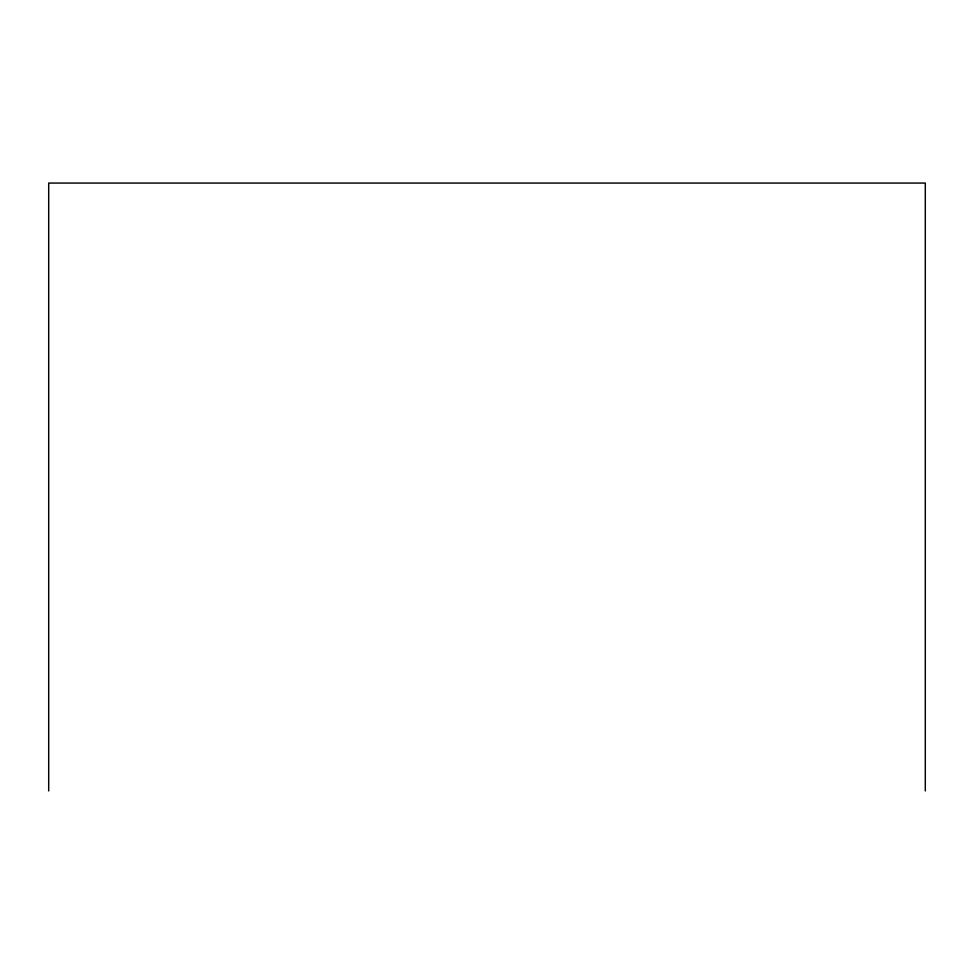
<?xml version="1.0" encoding="UTF-8"?>
<svg xmlns="http://www.w3.org/2000/svg" width="974" height="974" viewBox="0 0 974 974"><rect width="100%" height="100%" fill="white"/><g stroke="black" fill="none" stroke-linecap="round" stroke-linejoin="round"><path stroke-width="1.46" d="M925.3 790.937L925.3 183.063L48.7 183.063L48.7 790.937"/></g></svg>
